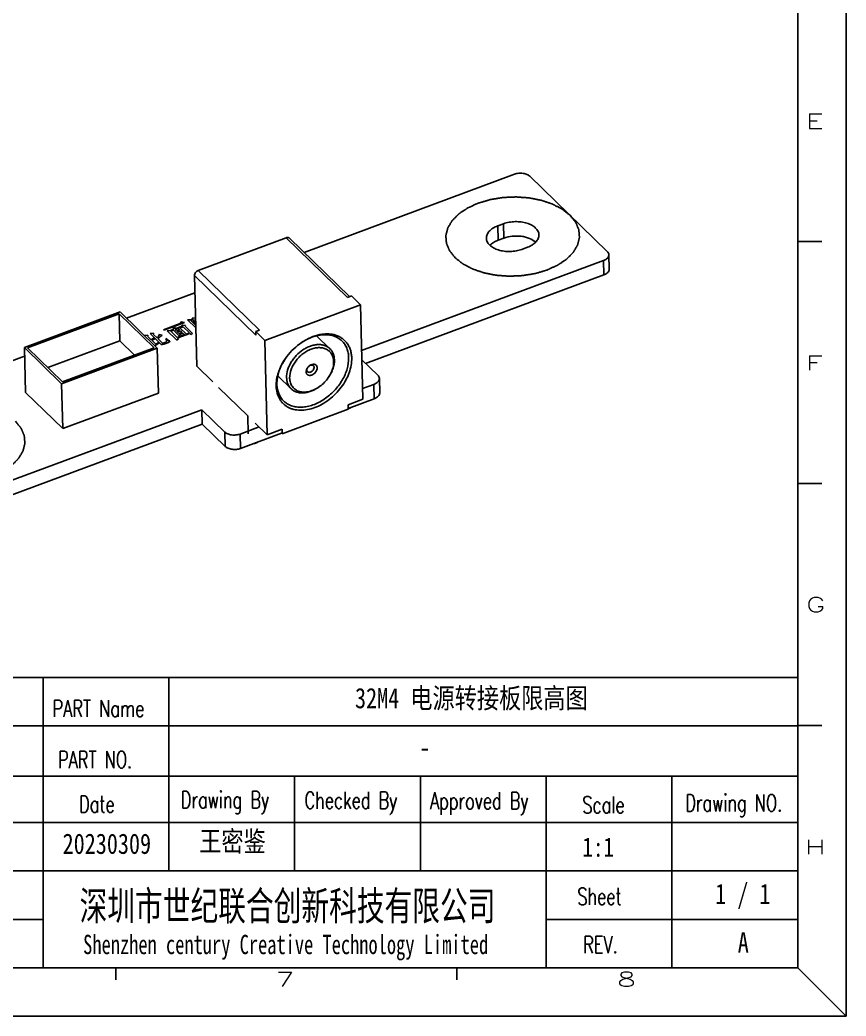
# Model space of a CAD drawing. Header units: inches. Extents: x 847 to 1105, y -1630 to -1447.
# Drawn here: x 1030.5 to 1104.6, y -1629.7 to -1540.4 of the extents above; entities that cross this region are included whole.
import ezdxf

# ---------------------------------------------------------------- set-up
doc = ezdxf.new("R2010")
doc.units = ezdxf.units.IN
doc.header["$LTSCALE"] = 5
doc.header["$MEASUREMENT"] = 0
doc.linetypes.add('CENTER2', pattern=[28.575, 19.05, -3.175, 3.175, -3.175])
doc.layers.get('0').update_dxf_attribs({"linetype": 'CONTINUOUS'})
for name, color, linetype in [('02___PRT_ALL_AXES', 7, 'CONTINUOUS'), ('03___PRT_ALL_CURVES', 7, 'CONTINUOUS'), ('03__ASM_ALL_CURVES', 7, 'CONTINUOUS'), ('TEXT', 3, 'CONTINUOUS'), ('TITLE', 5, 'CONTINUOUS')]:
    doc.layers.add(name, color=color, linetype=linetype)
doc.layers.add('CENTER', color=1, linetype='CENTER2', lineweight=15)
doc.styles.add('Design', font='', dxfattribs={"width": 0.8})
doc.styles.add('Form', font='romans.shx', dxfattribs={"width": 0.7})
doc.styles.add('LOGO', font='', dxfattribs={"width": 0.7})
doc.styles.get("Standard").update_dxf_attribs({"font": 'STSONG.TTF', "width": 0.8})
doc.styles.get('Design').set_extended_font_data('SimSun')
doc.styles.get('LOGO').set_extended_font_data('SimSun')

# ---------------------------------------------------------------- blocks, each defined once
blk = doc.blocks.new('10')
at = {"layer": 'TITLE', "color": 0}
for p, q in [((-816.31, -239.02), (-816.31, -29.01)), ((-816.31, -239.02), (-821.3, -234.02)), ((-1113.31, -239.02), (-816.31, -239.02))]:
    blk.add_line(p, q, dxfattribs=at)
at = {"layer": 'TITLE', "color": 5}
for p, q in [((-821.3, -234.02), (-821.3, -34.01)), ((-821.3, -159.01), (-818.81, -159.01)), ((-821.3, -184.01), (-818.81, -184.01)), ((-951.28, -204.06), (-821.3, -204.06)), ((-899.29, -234.02), (-899.29, -204.06)), ((-886.29, -224.03), (-886.29, -204.06)), ((-951.28, -209.05), (-821.3, -209.05)), ((-821.3, -209.01), (-818.81, -209.01)), ((-914.29, -214.25), (-821.3, -214.25)), ((-873.3, -224.03), (-873.3, -214.25)), ((-860.3, -224.03), (-860.3, -214.25)), ((-847.31, -234.02), (-847.31, -214.25)), ((-834.31, -234.02), (-834.31, -214.25)), ((-951.28, -219.04), (-821.3, -219.04)), ((-924.87, -224.03), (-821.3, -224.03)), ((-924.87, -229.03), (-899.29, -229.03)), ((-847.31, -229.03), (-821.3, -229.03)), ((-1103.3, -234.02), (-821.3, -234.02)), ((-891.78, -234.02), (-891.78, -235.27)), ((-856.53, -234.02), (-856.53, -235.27))]:
    blk.add_line(p, q, dxfattribs=at)
at = {"layer": 'TITLE', "color": 6, "style": 'Form', "width": 1.5}
for s, p in [('E', (-820.46, -147.33)), ('F', (-820.46, -172.3)), ('G', (-820.46, -197.27)), ('H', (-820.56, -222.3)), ('7', (-875.24, -235.98)), ('8', (-839.96, -235.98))]:
    blk.add_text(s, height=1.5, dxfattribs=at).set_placement(p)
at = {"layer": 'TITLE', "color": 0, "width": 0.7}
for s, height, style, p in [('PART Name', 1.748, 'Form', (-898.31, -208.12)), ('PART NO.', 1.748, 'Form', (-897.74, -213.4)), ('Drawing By', 1.748, 'Form', (-885.05, -217.55)), ('Checked By', 1.748, 'Form', (-872.27, -217.6)), ('Approved By', 1.748, 'Form', (-859.29, -217.65)), ('Drawing NO.', 1.748, 'Form', (-832.92, -217.87)), ('Date', 1.748, 'Form', (-895.56, -218)), ('Scale', 1.748, 'Form', (-843.55, -218.07)), ('深圳市世纪联合创新科技有限公司', 3, 'LOGO', (-895.51, -229.13)), ('Sheet', 1.748, 'Form', (-844.07, -227.53)), ('Shenzhen century Creative Technology Limited', 1.9977, 'LOGO', (-895.15, -232.62)), ('REV.', 1.748, 'Form', (-843.47, -232.52))]:
    blk.add_text(s, height=height, dxfattribs=dict(at, style=style)).set_placement(p)
at = {"layer": 'TITLE', "color": 3, "ltscale": 10, "style": 'Design', "width": 0.8}
for tag, p in [('SCALE', (-843.55, -222.57)), ('SHEET', (-830.42, -227.68)), ('UNITS', (-909.5, -232.53)), ('REV', (-828.94, -232.54))]:
    blk.add_attdef(tag, p, '', height=2, dxfattribs=at)

msp = doc.modelspace()

# ---------------------------------------------------------------- linework, layer by layer
at = {"color": 7, "linetype": 'Continuous'}
for p, q in [((1074.911, -1554.276), (1056.03, -1561.285)), ((1083.224, -1561.203), (1076.283, -1554.458)), ((1054.429, -1559.972), (1046.54, -1562.9)), ((1059.93, -1565.318), (1054.429, -1559.972)), ((1060.111, -1565.251), (1054.715, -1560.007)), ((1083.366, -1561.497), (1083.398, -1562.786)), ((1082.88, -1562.021), (1061.196, -1570.07)), ((1082.88, -1562.021), (1082.912, -1563.31)), ((1046.205, -1563.349), (1046.406, -1571.486)), ((1051.706, -1568.696), (1046.205, -1563.349)), ((1052.041, -1568.246), (1046.54, -1562.9)), ((1082.912, -1563.31), (1061.555, -1571.238)), ((1046.244, -1564.917), (1040.11, -1567.194)), ((1060.273, -1565.191), (1059.93, -1565.318)), ((1061.096, -1565.99), (1060.273, -1565.191)), ((1061.096, -1565.99), (1052.521, -1569.173)), ((1061.304, -1574.449), (1061.096, -1565.99)), ((1039.525, -1566.626), (1030.951, -1569.809)), ((1039.457, -1566.79), (1031.225, -1569.845)), ((1039.457, -1566.79), (1039.516, -1569.206)), ((1042.593, -1569.838), (1039.457, -1566.79)), ((1042.867, -1569.874), (1039.525, -1566.626)), ((1052.041, -1568.246), (1051.698, -1568.374)), ((1051.698, -1568.374), (1051.706, -1568.696)), ((1052.521, -1569.173), (1051.698, -1568.374)), ((1057.161, -1568.763), (1058.351, -1569.92)), ((1030.951, -1569.809), (1031.05, -1573.837)), ((1030.951, -1569.809), (1034.292, -1573.057)), ((1031.225, -1569.845), (1034.361, -1572.893)), ((1039.516, -1569.206), (1033.041, -1571.61)), ((1034.292, -1573.057), (1042.867, -1569.874)), ((1034.361, -1572.893), (1042.593, -1569.838)), ((1040.836, -1570.49), (1039.516, -1569.206)), ((1042.867, -1569.874), (1042.967, -1573.902)), ((1052.521, -1569.173), (1052.73, -1577.632)), ((1030.97, -1570.587), (1016.603, -1575.919)), ((1047.845, -1572.885), (1046.406, -1571.486)), ((1062.643, -1572.295), (1061.217, -1570.909)), ((1053.676, -1572.348), (1054.867, -1573.506)), ((1062.817, -1573.878), (1062.785, -1572.589)), ((1034.292, -1573.057), (1034.392, -1577.085)), ((1050.981, -1575.933), (1048.359, -1573.385)), ((1061.281, -1573.491), (1062.299, -1573.113)), ((1062.331, -1574.402), (1062.299, -1573.113)), ((1034.392, -1577.085), (1031.05, -1573.837)), ((1042.967, -1573.902), (1034.392, -1577.085)), ((1059.975, -1574.943), (1061.304, -1574.449)), ((1059.975, -1574.943), (1059.985, -1575.345)), ((1059.983, -1575.274), (1062.331, -1574.402)), ((1060.181, -1575.232), (1059.984, -1575.305)), ((1024.572, -1583.664), (1046.867, -1575.389)), ((1048.923, -1577.388), (1046.867, -1575.389)), ((1046.867, -1575.389), (1046.898, -1576.678)), ((1050.981, -1575.933), (1051.021, -1577.546)), ((1059.985, -1575.345), (1054.069, -1577.542)), ((1024.604, -1584.953), (1046.898, -1576.678)), ((1048.955, -1578.677), (1046.898, -1576.678)), ((1050.295, -1577.569), (1052.01, -1576.933)), ((1052.73, -1577.632), (1051.65, -1576.583)), ((1048.923, -1577.388), (1048.955, -1578.677)), ((1050.295, -1577.569), (1050.327, -1578.858)), ((1050.327, -1578.858), (1054.015, -1577.489)), ((1052.73, -1577.632), (1054.059, -1577.139)), ((1054.059, -1577.139), (1054.069, -1577.542)), ((1051.821, -1578.335), (1051.607, -1578.415))]:
    msp.add_line(p, q, dxfattribs=at)
for centre, radius, start, end in [((1058.97, -1574.007), 5.616, 126.36262, 145.27314), ((1056.771, -1571.88), 0.493, 147.79644, 152.221), ((1057.011, -1572.103), 0.818, 126.36679, 145.26896), ((1055.517, -1570.651), 3.27, 306.3623, 325.27362), ((1055.626, -1570.73), 3.136, 325.32005, 326.88505), ((1055.594, -1570.752), 3.143, 305.44896, 306.31343)]:
    msp.add_arc(centre, radius, start, end, dxfattribs=at)
for points, knots in [([(1076.283, -1554.458), (1076.209, -1554.385), (1076.009, -1554.268), (1075.662, -1554.182), (1075.282, -1554.177), (1075.029, -1554.232), (1074.911, -1554.276)], [0, 0, 0, 0, 0.215514, 0.468477, 0.738713, 1, 1, 1, 1]), ([(1054.429, -1559.972), (1054.455, -1559.962), (1054.509, -1559.948), (1054.588, -1559.946), (1054.659, -1559.964), (1054.699, -1559.991), (1054.715, -1560.007)], [0, 0, 0, 0, 0.281073, 0.538991, 0.775858, 1, 1, 1, 1]), ([(1082.88, -1562.021), (1082.951, -1561.995), (1083.081, -1561.933), (1083.24, -1561.809), (1083.344, -1561.661), (1083.367, -1561.549), (1083.366, -1561.497)], [0, 0, 0, 0, 0.299455, 0.563712, 0.793206, 1, 1, 1, 1]), ([(1083.366, -1561.497), (1083.365, -1561.444), (1083.335, -1561.333), (1083.266, -1561.244), (1083.224, -1561.203)], [0, 0, 0, 0, 0.473746, 1, 1, 1, 1]), ([(1046.205, -1563.349), (1046.204, -1563.304), (1046.223, -1563.209), (1046.295, -1563.079), (1046.403, -1562.969), (1046.493, -1562.917), (1046.54, -1562.9)], [0, 0, 0, 0, 0.22835, 0.482678, 0.746634, 1, 1, 1, 1]), ([(1083.398, -1562.786), (1083.399, -1562.838), (1083.376, -1562.95), (1083.272, -1563.098), (1083.113, -1563.222), (1082.983, -1563.284), (1082.912, -1563.31)], [0, 0, 0, 0, 0.206794, 0.436288, 0.700545, 1, 1, 1, 1]), ([(1055.64, -1569.485), (1055.888, -1569.303), (1056.401, -1568.989), (1057.094, -1568.726), (1057.643, -1568.615), (1058.038, -1568.583), (1058.416, -1568.601), (1058.774, -1568.669), (1059.105, -1568.787), (1059.404, -1568.952), (1059.667, -1569.163), (1059.889, -1569.416), (1060.066, -1569.707), (1060.197, -1570.031), (1060.28, -1570.385), (1060.301, -1570.63), (1060.305, -1570.755)], [0, 0, 0, 0, 0.150812, 0.293313, 0.360702, 0.425248, 0.486989, 0.546141, 0.60311, 0.658487, 0.713006, 0.767488, 0.822758, 0.879557, 0.938507, 1, 1, 1, 1]), ([(1055.641, -1569.485), (1055.803, -1569.368), (1056.137, -1569.155), (1056.663, -1568.907), (1057.194, -1568.74), (1057.715, -1568.658), (1058.214, -1568.664), (1058.676, -1568.76), (1059.089, -1568.943), (1059.325, -1569.123), (1059.428, -1569.223)], [0, 0, 0, 0, 0.146626, 0.288342, 0.423701, 0.551786, 0.672377, 0.7861, 0.894509, 1, 1, 1, 1]), ([(1054.465, -1572.508), (1054.46, -1572.283), (1054.514, -1571.933), (1054.676, -1571.488), (1054.85, -1571.151), (1055.067, -1570.827), (1055.407, -1570.427), (1055.809, -1570.085), (1056.252, -1569.825), (1056.591, -1569.679), (1056.93, -1569.583), (1057.262, -1569.54), (1057.579, -1569.552), (1057.873, -1569.619), (1058.135, -1569.74), (1058.285, -1569.855), (1058.351, -1569.92)], [0, 0, 0, 0, 0.12048, 0.185667, 0.25342, 0.323019, 0.393626, 0.534027, 0.602273, 0.668106, 0.73095, 0.790463, 0.84661, 0.899716, 0.950493, 1, 1, 1, 1]), ([(1054.74, -1572.545), (1054.733, -1572.286), (1054.813, -1571.882), (1055.04, -1571.382), (1055.278, -1571.012), (1055.571, -1570.672), (1055.906, -1570.375), (1056.272, -1570.132), (1056.655, -1569.952), (1057.041, -1569.842), (1057.416, -1569.808), (1057.712, -1569.844), (1057.928, -1569.912), (1058.075, -1569.981), (1058.209, -1570.068), (1058.329, -1570.172), (1058.433, -1570.292), (1058.55, -1570.473), (1058.653, -1570.737), (1058.681, -1570.964), (1058.684, -1571.081)], [0, 0, 0, 0, 0.125818, 0.194767, 0.266355, 0.339293, 0.412157, 0.483531, 0.552147, 0.617025, 0.677636, 0.734054, 0.760967, 0.787195, 0.812951, 0.838476, 0.864028, 0.889862, 0.943176, 1, 1, 1, 1]), ([(1059.428, -1569.223), (1059.522, -1569.315), (1059.692, -1569.52), (1059.88, -1569.881), (1059.997, -1570.286), (1060.027, -1570.572), (1060.03, -1570.719)], [0, 0, 0, 0, 0.237557, 0.480547, 0.73361, 1, 1, 1, 1]), ([(1053.531, -1573.27), (1053.526, -1573.068), (1053.558, -1572.65), (1053.689, -1572.136), (1053.845, -1571.722), (1054.04, -1571.303), (1054.221, -1571.002), (1054.354, -1570.808)], [0, 0, 0, 0, 0.229526, 0.474078, 0.601594, 0.73208, 1, 1, 1, 1]), ([(1060.305, -1570.755), (1060.31, -1570.971), (1060.272, -1571.419), (1060.123, -1571.968), (1059.945, -1572.408), (1059.724, -1572.853), (1059.379, -1573.388), (1058.877, -1573.972), (1058.301, -1574.482), (1057.673, -1574.899), (1057.015, -1575.208), (1056.353, -1575.396), (1055.709, -1575.456), (1055.199, -1575.394), (1054.83, -1575.277), (1054.577, -1575.158), (1054.346, -1575.009), (1054.14, -1574.83), (1053.962, -1574.624), (1053.812, -1574.393), (1053.693, -1574.139), (1053.573, -1573.768), (1053.535, -1573.47), (1053.531, -1573.27)], [0, 0, 0, 0, 0.061015, 0.12626, 0.160336, 0.195212, 0.266751, 0.339638, 0.412452, 0.483777, 0.552345, 0.617179, 0.677748, 0.734128, 0.761021, 0.787232, 0.81297, 0.838477, 0.864011, 0.889828, 0.91616, 0.943215, 1, 1, 1, 1]), ([(1053.599, -1573.106), (1053.59, -1572.72), (1053.679, -1572.223), (1053.887, -1571.663), (1054.066, -1571.272), (1054.232, -1570.99), (1054.355, -1570.808)], [0, 0, 0, 0, 0.473391, 0.601071, 0.73171, 1, 1, 1, 1]), ([(1060.03, -1570.719), (1060.039, -1571.057), (1059.958, -1571.582), (1059.714, -1572.249), (1059.454, -1572.756), (1059.128, -1573.241), (1058.745, -1573.693), (1058.313, -1574.1), (1057.845, -1574.454), (1057.351, -1574.744), (1056.842, -1574.964), (1056.333, -1575.107), (1055.835, -1575.171), (1055.36, -1575.153), (1054.919, -1575.053), (1054.526, -1574.872), (1054.301, -1574.699), (1054.201, -1574.602)], [0, 0, 0, 0, 0.120452, 0.185627, 0.253363, 0.322947, 0.393539, 0.464237, 0.53413, 0.60236, 0.668179, 0.731009, 0.790509, 0.846644, 0.899738, 0.950504, 1, 1, 1, 1]), ([(1058.351, -1569.92), (1058.414, -1569.981), (1058.527, -1570.118), (1058.652, -1570.358), (1058.731, -1570.629), (1058.75, -1570.819), (1058.753, -1570.917)], [0, 0, 0, 0, 0.23756, 0.48054, 0.733624, 1, 1, 1, 1]), ([(1056.339, -1571.637), (1056.319, -1571.666), (1056.254, -1571.774), (1056.217, -1571.903), (1056.219, -1571.996)], [0, 0, 0, 0, 0.269723, 1, 1, 1, 1]), ([(1056.219, -1571.996), (1056.22, -1572.025), (1056.227, -1572.082), (1056.257, -1572.16), (1056.306, -1572.225), (1056.37, -1572.273), (1056.448, -1572.303), (1056.536, -1572.314), (1056.63, -1572.305), (1056.761, -1572.268), (1056.92, -1572.177), (1057.05, -1572.044), (1057.13, -1571.92), (1057.187, -1571.795), (1057.207, -1571.694), (1057.205, -1571.63)], [0, 0, 0, 0, 0.056874, 0.110263, 0.161574, 0.212787, 0.265873, 0.322354, 0.383032, 0.447981, 0.587735, 0.733353, 0.805022, 0.874037, 1, 1, 1, 1]), ([(1056.335, -1571.65), (1056.327, -1571.665), (1056.3, -1571.722), (1056.286, -1571.786), (1056.288, -1571.832)], [0, 0, 0, 0, 0.267115, 1, 1, 1, 1]), ([(1056.348, -1571.982), (1056.358, -1571.991), (1056.38, -1572.009), (1056.434, -1572.033), (1056.514, -1572.043), (1056.615, -1572.02), (1056.715, -1571.969), (1056.804, -1571.893), (1056.895, -1571.774), (1056.932, -1571.664), (1056.931, -1571.593)], [0, 0, 0, 0, 0.049703, 0.10068, 0.209889, 0.332391, 0.466743, 0.607696, 0.748236, 1, 1, 1, 1]), ([(1056.87, -1571.444), (1056.861, -1571.434), (1056.838, -1571.417), (1056.785, -1571.393), (1056.706, -1571.383), (1056.606, -1571.404), (1056.542, -1571.436), (1056.511, -1571.457)], [0, 0, 0, 0, 0.106698, 0.216076, 0.450119, 0.712348, 1, 1, 1, 1]), ([(1057.205, -1571.63), (1057.204, -1571.594), (1057.194, -1571.525), (1057.148, -1571.433), (1057.076, -1571.363), (1056.981, -1571.322), (1056.872, -1571.31), (1056.711, -1571.334), (1056.596, -1571.393), (1056.526, -1571.445)], [0, 0, 0, 0, 0.120536, 0.232603, 0.341555, 0.4539, 0.574893, 0.707035, 1, 1, 1, 1]), ([(1056.931, -1571.593), (1056.93, -1571.565), (1056.922, -1571.523), (1056.897, -1571.474), (1056.88, -1571.453), (1056.87, -1571.444)], [0, 0, 0, 0, 0.518473, 0.76201, 1, 1, 1, 1]), ([(1058.753, -1570.917), (1058.759, -1571.18), (1058.684, -1571.589), (1058.467, -1572.101), (1058.316, -1572.353), (1058.231, -1572.475)], [0, 0, 0, 0, 0.473225, 0.731557, 1, 1, 1, 1]), ([(1058.684, -1571.081), (1058.69, -1571.309), (1058.628, -1571.665), (1058.448, -1572.113), (1058.323, -1572.335), (1058.252, -1572.443)], [0, 0, 0, 0, 0.473982, 0.731902, 1, 1, 1, 1]), ([(1054.867, -1573.506), (1054.804, -1573.445), (1054.691, -1573.308), (1054.566, -1573.067), (1054.487, -1572.797), (1054.468, -1572.606), (1054.465, -1572.508)], [0, 0, 0, 0, 0.23756, 0.48054, 0.733624, 1, 1, 1, 1]), ([(1057.417, -1573.312), (1057.273, -1573.415), (1056.977, -1573.591), (1056.577, -1573.736), (1056.262, -1573.795), (1056.035, -1573.81), (1055.818, -1573.796), (1055.614, -1573.755), (1055.424, -1573.685), (1055.254, -1573.588), (1055.104, -1573.465), (1054.977, -1573.318), (1054.876, -1573.149), (1054.774, -1572.895), (1054.743, -1572.686), (1054.74, -1572.545)], [0, 0, 0, 0, 0.150695, 0.292901, 0.360127, 0.42453, 0.486163, 0.545259, 0.602235, 0.657681, 0.712327, 0.766982, 0.822452, 0.87946, 1, 1, 1, 1]), ([(1056.288, -1571.832), (1056.288, -1571.861), (1056.296, -1571.903), (1056.321, -1571.952), (1056.338, -1571.973), (1056.348, -1571.982)], [0, 0, 0, 0, 0.518473, 0.76201, 1, 1, 1, 1]), ([(1062.299, -1573.113), (1062.37, -1573.087), (1062.5, -1573.026), (1062.659, -1572.901), (1062.763, -1572.753), (1062.786, -1572.641), (1062.785, -1572.589)], [0, 0, 0, 0, 0.299455, 0.563712, 0.793206, 1, 1, 1, 1]), ([(1062.785, -1572.589), (1062.784, -1572.536), (1062.754, -1572.425), (1062.685, -1572.336), (1062.643, -1572.295)], [0, 0, 0, 0, 0.473746, 1, 1, 1, 1]), ([(1054.201, -1574.602), (1054.107, -1574.511), (1053.937, -1574.305), (1053.75, -1573.944), (1053.632, -1573.539), (1053.603, -1573.253), (1053.599, -1573.106)], [0, 0, 0, 0, 0.237557, 0.480547, 0.73361, 1, 1, 1, 1]), ([(1057.417, -1573.313), (1057.203, -1573.47), (1056.859, -1573.667), (1056.374, -1573.824), (1056.022, -1573.882), (1055.686, -1573.88), (1055.374, -1573.817), (1055.095, -1573.694), (1054.936, -1573.573), (1054.867, -1573.506)], [0, 0, 0, 0, 0.288056, 0.423615, 0.55187, 0.672561, 0.786295, 0.894632, 1, 1, 1, 1]), ([(1062.817, -1573.878), (1062.818, -1573.93), (1062.795, -1574.042), (1062.691, -1574.19), (1062.532, -1574.315), (1062.402, -1574.376), (1062.331, -1574.402)], [0, 0, 0, 0, 0.206794, 0.436288, 0.700545, 1, 1, 1, 1]), ([(1059.984, -1575.303), (1059.988, -1575.3), (1060.003, -1575.289), (1060.014, -1575.273), (1060.021, -1575.26)], [0, 0, 0, 0, 0.232105, 1, 1, 1, 1]), ([(1060.235, -1575.18), (1060.229, -1575.192), (1060.214, -1575.213), (1060.192, -1575.228), (1060.181, -1575.232)], [0, 0, 0, 0, 0.531706, 1, 1, 1, 1]), ([(1048.923, -1577.388), (1048.998, -1577.46), (1049.197, -1577.577), (1049.544, -1577.663), (1049.924, -1577.668), (1050.177, -1577.613), (1050.295, -1577.569)], [0, 0, 0, 0, 0.215514, 0.468477, 0.738713, 1, 1, 1, 1]), ([(1050.327, -1578.858), (1050.209, -1578.902), (1049.956, -1578.957), (1049.576, -1578.952), (1049.228, -1578.866), (1049.029, -1578.749), (1048.955, -1578.677)], [0, 0, 0, 0, 0.261287, 0.531523, 0.784486, 1, 1, 1, 1]), ([(1051.533, -1578.411), (1051.545, -1578.416), (1051.57, -1578.422), (1051.596, -1578.419), (1051.607, -1578.415)], [0, 0, 0, 0, 0.531124, 1, 1, 1, 1]), ([(1051.607, -1578.415), (1051.618, -1578.411), (1051.64, -1578.396), (1051.654, -1578.375), (1051.661, -1578.363)], [0, 0, 0, 0, 0.468294, 1, 1, 1, 1]), ([(1051.875, -1578.283), (1051.869, -1578.295), (1051.854, -1578.317), (1051.832, -1578.331), (1051.821, -1578.335)], [0, 0, 0, 0, 0.531706, 1, 1, 1, 1])]:
    msp.add_open_spline(points, degree=3, knots=knots, dxfattribs=at)
at = {"layer": '02___PRT_ALL_AXES', "color": 7, "linetype": 'Continuous'}
for p, q in [((1073.915, -1558.72), (1073.4, -1558.911)), ((1073.4, -1558.911), (1073.432, -1560.2)), ((1073.915, -1558.72), (1073.946, -1560.009)), ((1073.946, -1560.009), (1073.432, -1560.2)), ((1075.559, -1561.01), (1076.074, -1560.819))]:
    msp.add_line(p, q, dxfattribs=at)
for points, knots in [([(1073.4, -1558.911), (1073.251, -1558.966), (1072.979, -1559.095), (1072.644, -1559.357), (1072.459, -1559.624), (1072.389, -1559.847), (1072.379, -1559.958), (1072.38, -1560.012)], [0, 0, 0, 0, 0.299115, 0.563041, 0.79227, 0.897695, 1, 1, 1, 1]), ([(1077.094, -1559.718), (1077.092, -1559.663), (1077.077, -1559.553), (1076.996, -1559.333), (1076.796, -1559.075), (1076.447, -1558.829), (1076.006, -1558.648), (1075.499, -1558.54), (1074.96, -1558.513), (1074.423, -1558.567), (1074.078, -1558.66), (1073.915, -1558.72)], [0, 0, 0, 0, 0.043773, 0.088888, 0.187015, 0.30005, 0.428153, 0.567985, 0.714147, 0.860263, 1, 1, 1, 1]), ([(1072.38, -1560.012), (1072.382, -1560.067), (1072.397, -1560.177), (1072.478, -1560.397), (1072.678, -1560.655), (1073.027, -1560.901), (1073.468, -1561.082), (1073.975, -1561.19), (1074.514, -1561.217), (1075.051, -1561.163), (1075.396, -1561.07), (1075.559, -1561.01)], [0, 0, 0, 0, 0.043773, 0.088888, 0.187015, 0.30005, 0.428153, 0.567985, 0.714147, 0.860263, 1, 1, 1, 1]), ([(1076.805, -1560.369), (1076.646, -1560.222), (1076.343, -1560.048), (1075.895, -1559.904), (1075.379, -1559.808), (1074.714, -1559.804), (1074.19, -1559.919), (1073.946, -1560.009)], [0, 0, 0, 0, 0.216685, 0.339974, 0.470287, 0.739718, 1, 1, 1, 1]), ([(1076.074, -1560.819), (1076.223, -1560.764), (1076.495, -1560.635), (1076.83, -1560.373), (1077.015, -1560.106), (1077.085, -1559.883), (1077.095, -1559.772), (1077.094, -1559.718)], [0, 0, 0, 0, 0.299115, 0.563041, 0.79227, 0.897695, 1, 1, 1, 1]), ([(1073.432, -1560.2), (1073.289, -1560.253), (1073.027, -1560.376), (1072.796, -1560.552), (1072.701, -1560.648)], [0, 0, 0, 0, 0.529539, 1, 1, 1, 1])]:
    msp.add_open_spline(points, degree=3, knots=knots, dxfattribs=at)
at = {"layer": '03___PRT_ALL_CURVES', "color": 40, "linetype": 'Continuous'}
for points in [[(1079.882, -1557.955), (1079.824, -1557.91), (1079.737, -1557.842), (1079.62, -1557.751), (1079.533, -1557.682), (1079.446, -1557.614), (1079.373, -1557.557), (1079.315, -1557.512), (1079.279, -1557.483), (1079.25, -1557.46), (1079.228, -1557.443), (1079.21, -1557.429), (1079.197, -1557.419), (1079.19, -1557.414), (1079.185, -1557.409), (1079.178, -1557.406), (1079.169, -1557.401), (1079.153, -1557.393), (1079.131, -1557.381), (1079.103, -1557.367), (1079.067, -1557.348), (1079.022, -1557.324), (1078.95, -1557.287), (1078.86, -1557.24), (1078.751, -1557.183), (1078.643, -1557.127), (1078.553, -1557.079), (1078.481, -1557.042), (1078.435, -1557.018), (1078.399, -1556.999), (1078.372, -1556.985), (1078.35, -1556.973), (1078.334, -1556.965), (1078.325, -1556.96), (1078.318, -1556.957), (1078.31, -1556.954), (1078.3, -1556.951), (1078.281, -1556.944), (1078.255, -1556.936), (1078.224, -1556.925), (1078.182, -1556.911), (1078.13, -1556.893), (1078.046, -1556.864), (1077.942, -1556.829), (1077.817, -1556.786), (1077.691, -1556.743), (1077.587, -1556.708), (1077.503, -1556.679), (1077.451, -1556.661), (1077.409, -1556.647), (1077.378, -1556.637), (1077.352, -1556.628), (1077.333, -1556.621), (1077.323, -1556.618), (1077.315, -1556.615), (1077.306, -1556.614), (1077.295, -1556.611), (1077.274, -1556.607), (1077.245, -1556.601), (1077.21, -1556.595), (1077.163, -1556.585), (1077.105, -1556.574), (1077.011, -1556.555), (1076.895, -1556.533), (1076.754, -1556.505), (1076.614, -1556.477), (1076.497, -1556.454), (1076.404, -1556.436), (1076.334, -1556.422), (1076.275, -1556.411), (1076.235, -1556.403), (1076.211, -1556.398), (1076.194, -1556.394), (1076.175, -1556.394), (1076.151, -1556.392), (1076.109, -1556.389), (1076.049, -1556.384), (1075.976, -1556.379), (1075.88, -1556.372), (1075.759, -1556.363), (1075.615, -1556.353), (1075.47, -1556.343), (1075.349, -1556.334), (1075.253, -1556.327), (1075.18, -1556.322), (1075.12, -1556.317), (1075.078, -1556.314), (1075.054, -1556.313), (1075.036, -1556.311), (1075.017, -1556.312), (1074.993, -1556.313), (1074.95, -1556.315), (1074.889, -1556.318), (1074.816, -1556.321), (1074.719, -1556.325), (1074.597, -1556.331), (1074.451, -1556.337), (1074.305, -1556.344), (1074.183, -1556.349), (1074.085, -1556.353), (1074.012, -1556.357), (1073.951, -1556.36), (1073.909, -1556.361), (1073.884, -1556.363), (1073.866, -1556.363), (1073.848, -1556.366), (1073.825, -1556.37), (1073.783, -1556.377), (1073.724, -1556.386), (1073.653, -1556.398), (1073.558, -1556.413), (1073.44, -1556.433), (1073.298, -1556.456), (1073.156, -1556.479), (1073.038, -1556.498), (1072.943, -1556.514), (1072.872, -1556.525), (1072.813, -1556.535), (1072.771, -1556.542), (1072.748, -1556.546), (1072.73, -1556.548), (1072.713, -1556.554), (1072.691, -1556.56), (1072.651, -1556.572), (1072.595, -1556.588), (1072.528, -1556.608), (1072.438, -1556.635), (1072.326, -1556.668), (1072.191, -1556.708), (1072.056, -1556.748), (1071.944, -1556.781), (1071.854, -1556.807), (1071.798, -1556.824), (1071.753, -1556.837), (1071.719, -1556.847), (1071.691, -1556.855), (1071.672, -1556.861), (1071.661, -1556.864), (1071.652, -1556.867), (1071.645, -1556.87), (1071.635, -1556.875), (1071.618, -1556.883), (1071.593, -1556.894), (1071.564, -1556.907), (1071.525, -1556.925), (1071.476, -1556.947), (1071.397, -1556.983), (1071.299, -1557.027), (1071.182, -1557.081), (1071.064, -1557.134), (1070.966, -1557.179), (1070.888, -1557.215), (1070.839, -1557.237), (1070.8, -1557.255), (1070.77, -1557.268), (1070.746, -1557.279), (1070.729, -1557.287), (1070.719, -1557.292), (1070.711, -1557.295), (1070.706, -1557.299), (1070.697, -1557.304), (1070.683, -1557.314), (1070.662, -1557.328), (1070.638, -1557.344), (1070.605, -1557.366), (1070.564, -1557.394), (1070.498, -1557.437), (1070.416, -1557.492), (1070.318, -1557.558), (1070.22, -1557.624), (1070.138, -1557.678), (1070.072, -1557.722), (1070.031, -1557.75), (1069.998, -1557.772), (1069.974, -1557.788), (1069.953, -1557.802), (1069.939, -1557.811), (1069.931, -1557.817), (1069.924, -1557.821), (1069.92, -1557.826), (1069.913, -1557.832), (1069.902, -1557.843), (1069.887, -1557.859), (1069.868, -1557.877), (1069.843, -1557.903), (1069.811, -1557.934), (1069.761, -1557.984), (1069.698, -1558.047), (1069.622, -1558.123), (1069.547, -1558.198), (1069.484, -1558.261), (1069.434, -1558.311), (1069.402, -1558.343), (1069.377, -1558.368), (1069.358, -1558.387), (1069.342, -1558.403), (1069.331, -1558.414), (1069.325, -1558.42), (1069.32, -1558.424), (1069.317, -1558.43), (1069.313, -1558.437), (1069.306, -1558.449), (1069.295, -1558.467), (1069.283, -1558.488), (1069.266, -1558.515), (1069.245, -1558.55), (1069.211, -1558.606), (1069.169, -1558.676), (1069.119, -1558.76), (1069.069, -1558.844), (1069.027, -1558.914), (1068.993, -1558.97), (1068.972, -1559.005), (1068.955, -1559.032), (1068.943, -1559.053), (1068.932, -1559.071), (1068.925, -1559.083), (1068.921, -1559.09), (1068.917, -1559.095), (1068.917, -1559.101), (1068.914, -1559.108), (1068.911, -1559.12), (1068.907, -1559.138), (1068.902, -1559.16), (1068.894, -1559.189), (1068.885, -1559.225), (1068.871, -1559.282), (1068.853, -1559.354), (1068.832, -1559.44), (1068.81, -1559.526), (1068.792, -1559.598), (1068.778, -1559.655), (1068.769, -1559.691), (1068.762, -1559.72), (1068.756, -1559.741), (1068.752, -1559.759), (1068.749, -1559.772), (1068.747, -1559.779), (1068.745, -1559.784), (1068.746, -1559.789), (1068.747, -1559.797), (1068.748, -1559.809), (1068.749, -1559.827), (1068.751, -1559.849), (1068.753, -1559.878), (1068.756, -1559.914), (1068.761, -1559.971), (1068.767, -1560.044), (1068.774, -1560.13), (1068.781, -1560.216), (1068.787, -1560.289), (1068.791, -1560.346), (1068.794, -1560.382), (1068.796, -1560.411), (1068.798, -1560.433), (1068.8, -1560.451), (1068.801, -1560.463), (1068.801, -1560.47), (1068.801, -1560.476), (1068.804, -1560.481), (1068.807, -1560.488), (1068.812, -1560.5), (1068.819, -1560.518), (1068.828, -1560.539), (1068.84, -1560.566), (1068.855, -1560.601), (1068.878, -1560.657), (1068.908, -1560.727), (1068.943, -1560.81), (1068.978, -1560.894), (1069.007, -1560.963), (1069.031, -1561.019), (1069.046, -1561.054), (1069.057, -1561.082), (1069.066, -1561.103), (1069.074, -1561.12), (1069.079, -1561.132), (1069.082, -1561.139), (1069.083, -1561.144), (1069.088, -1561.149), (1069.093, -1561.156), (1069.103, -1561.167), (1069.116, -1561.184), (1069.132, -1561.203), (1069.153, -1561.23), (1069.179, -1561.263), (1069.222, -1561.315), (1069.275, -1561.381), (1069.338, -1561.46), (1069.402, -1561.538), (1069.486, -1561.643), (1069.55, -1561.722), (1069.592, -1561.775)], [(1069.592, -1561.775), (1069.65, -1561.82), (1069.737, -1561.888), (1069.854, -1561.979), (1069.941, -1562.048), (1070.028, -1562.116), (1070.101, -1562.173), (1070.159, -1562.218), (1070.195, -1562.247), (1070.224, -1562.269), (1070.246, -1562.286), (1070.264, -1562.301), (1070.277, -1562.311), (1070.284, -1562.316), (1070.289, -1562.321), (1070.296, -1562.324), (1070.305, -1562.329), (1070.321, -1562.337), (1070.343, -1562.349), (1070.371, -1562.363), (1070.407, -1562.382), (1070.452, -1562.405), (1070.524, -1562.443), (1070.614, -1562.49), (1070.723, -1562.547), (1070.831, -1562.603), (1070.921, -1562.65), (1070.993, -1562.688), (1071.039, -1562.712), (1071.075, -1562.731), (1071.102, -1562.745), (1071.124, -1562.757), (1071.14, -1562.765), (1071.149, -1562.769), (1071.156, -1562.773), (1071.164, -1562.776), (1071.174, -1562.779), (1071.193, -1562.785), (1071.219, -1562.794), (1071.25, -1562.805), (1071.292, -1562.819), (1071.344, -1562.837), (1071.428, -1562.866), (1071.532, -1562.901), (1071.657, -1562.944), (1071.783, -1562.987), (1071.887, -1563.022), (1071.971, -1563.051), (1072.023, -1563.068), (1072.065, -1563.083), (1072.096, -1563.093), (1072.122, -1563.102), (1072.141, -1563.108), (1072.151, -1563.112), (1072.159, -1563.115), (1072.168, -1563.116), (1072.179, -1563.119), (1072.2, -1563.123), (1072.229, -1563.128), (1072.264, -1563.135), (1072.311, -1563.145), (1072.369, -1563.156), (1072.463, -1563.174), (1072.579, -1563.197), (1072.72, -1563.225), (1072.86, -1563.253), (1072.977, -1563.276), (1073.07, -1563.294), (1073.14, -1563.308), (1073.199, -1563.319), (1073.239, -1563.327), (1073.263, -1563.332), (1073.28, -1563.336), (1073.299, -1563.336), (1073.323, -1563.338), (1073.365, -1563.341), (1073.425, -1563.346), (1073.498, -1563.351), (1073.594, -1563.358), (1073.715, -1563.367), (1073.859, -1563.377), (1074.004, -1563.387), (1074.125, -1563.396), (1074.221, -1563.403), (1074.294, -1563.408), (1074.354, -1563.412), (1074.396, -1563.416), (1074.42, -1563.417), (1074.438, -1563.419), (1074.457, -1563.418), (1074.481, -1563.417), (1074.524, -1563.415), (1074.585, -1563.412), (1074.658, -1563.409), (1074.755, -1563.405), (1074.877, -1563.399), (1075.023, -1563.393), (1075.169, -1563.386), (1075.291, -1563.381), (1075.389, -1563.376), (1075.462, -1563.373), (1075.523, -1563.37), (1075.565, -1563.369), (1075.59, -1563.367), (1075.608, -1563.367), (1075.626, -1563.364), (1075.649, -1563.36), (1075.691, -1563.353), (1075.75, -1563.344), (1075.821, -1563.332), (1075.916, -1563.316), (1076.034, -1563.297), (1076.176, -1563.274), (1076.318, -1563.251), (1076.436, -1563.232), (1076.531, -1563.216), (1076.602, -1563.205), (1076.661, -1563.195), (1076.703, -1563.188), (1076.726, -1563.184), (1076.744, -1563.182), (1076.761, -1563.176), (1076.783, -1563.17), (1076.823, -1563.158), (1076.879, -1563.142), (1076.946, -1563.122), (1077.036, -1563.095), (1077.148, -1563.062), (1077.283, -1563.022), (1077.418, -1562.982), (1077.53, -1562.949), (1077.62, -1562.923), (1077.676, -1562.906), (1077.721, -1562.893), (1077.755, -1562.883), (1077.783, -1562.875), (1077.802, -1562.869), (1077.813, -1562.865), (1077.822, -1562.863), (1077.829, -1562.86), (1077.839, -1562.855), (1077.856, -1562.847), (1077.881, -1562.836), (1077.91, -1562.823), (1077.949, -1562.805), (1077.998, -1562.783), (1078.077, -1562.747), (1078.175, -1562.702), (1078.292, -1562.649), (1078.41, -1562.595), (1078.508, -1562.551), (1078.586, -1562.515), (1078.635, -1562.493), (1078.674, -1562.475), (1078.704, -1562.462), (1078.728, -1562.451), (1078.745, -1562.443), (1078.755, -1562.438), (1078.763, -1562.435), (1078.768, -1562.431), (1078.777, -1562.425), (1078.791, -1562.416), (1078.812, -1562.402), (1078.836, -1562.386), (1078.869, -1562.364), (1078.91, -1562.336), (1078.976, -1562.293), (1079.058, -1562.238), (1079.156, -1562.172), (1079.254, -1562.106), (1079.336, -1562.051), (1079.402, -1562.008), (1079.443, -1561.98), (1079.476, -1561.958), (1079.5, -1561.942), (1079.521, -1561.928), (1079.535, -1561.919), (1079.543, -1561.913), (1079.55, -1561.909), (1079.554, -1561.904), (1079.561, -1561.898), (1079.572, -1561.887), (1079.587, -1561.871), (1079.606, -1561.852), (1079.631, -1561.827), (1079.663, -1561.796), (1079.713, -1561.746), (1079.776, -1561.683), (1079.852, -1561.607), (1079.927, -1561.532), (1079.99, -1561.469), (1080.04, -1561.418), (1080.072, -1561.387), (1080.097, -1561.362), (1080.116, -1561.343), (1080.132, -1561.327), (1080.143, -1561.316), (1080.149, -1561.31), (1080.154, -1561.305), (1080.157, -1561.3), (1080.161, -1561.293), (1080.168, -1561.281), (1080.179, -1561.263), (1080.191, -1561.242), (1080.208, -1561.214), (1080.229, -1561.179), (1080.263, -1561.124), (1080.305, -1561.054), (1080.355, -1560.97), (1080.405, -1560.886), (1080.447, -1560.816), (1080.481, -1560.76), (1080.502, -1560.725), (1080.519, -1560.697), (1080.531, -1560.676), (1080.542, -1560.659), (1080.549, -1560.647), (1080.553, -1560.64), (1080.557, -1560.635), (1080.557, -1560.629), (1080.559, -1560.622), (1080.563, -1560.609), (1080.567, -1560.591), (1080.572, -1560.57), (1080.58, -1560.541), (1080.589, -1560.505), (1080.603, -1560.448), (1080.621, -1560.376), (1080.642, -1560.29), (1080.664, -1560.204), (1080.682, -1560.132), (1080.696, -1560.075), (1080.705, -1560.039), (1080.712, -1560.01), (1080.718, -1559.989), (1080.722, -1559.971), (1080.725, -1559.958), (1080.727, -1559.951), (1080.729, -1559.946), (1080.728, -1559.94), (1080.727, -1559.933), (1080.726, -1559.921), (1080.725, -1559.903), (1080.723, -1559.881), (1080.721, -1559.852), (1080.718, -1559.816), (1080.713, -1559.758), (1080.707, -1559.686), (1080.7, -1559.6), (1080.693, -1559.513), (1080.687, -1559.441), (1080.683, -1559.384), (1080.68, -1559.348), (1080.678, -1559.319), (1080.676, -1559.297), (1080.674, -1559.279), (1080.673, -1559.267), (1080.673, -1559.259), (1080.673, -1559.254), (1080.67, -1559.249), (1080.667, -1559.242), (1080.662, -1559.23), (1080.655, -1559.212), (1080.646, -1559.191), (1080.634, -1559.163), (1080.619, -1559.129), (1080.596, -1559.073), (1080.566, -1559.003), (1080.531, -1558.92), (1080.496, -1558.836), (1080.467, -1558.767), (1080.443, -1558.711), (1080.428, -1558.676), (1080.417, -1558.648), (1080.408, -1558.627), (1080.4, -1558.61), (1080.395, -1558.598), (1080.392, -1558.591), (1080.391, -1558.585), (1080.386, -1558.581), (1080.381, -1558.574), (1080.371, -1558.563), (1080.358, -1558.546), (1080.342, -1558.526), (1080.321, -1558.5), (1080.295, -1558.467), (1080.252, -1558.415), (1080.199, -1558.349), (1080.136, -1558.27), (1080.072, -1558.192), (1079.988, -1558.087), (1079.924, -1558.008), (1079.882, -1557.955)], [(1019.859, -1580.235), (1019.917, -1580.281), (1020.004, -1580.349), (1020.12, -1580.44), (1020.207, -1580.508), (1020.295, -1580.576), (1020.367, -1580.633), (1020.425, -1580.679), (1020.462, -1580.707), (1020.491, -1580.73), (1020.512, -1580.747), (1020.531, -1580.761), (1020.543, -1580.771), (1020.551, -1580.777), (1020.556, -1580.781), (1020.563, -1580.785), (1020.572, -1580.789), (1020.588, -1580.798), (1020.61, -1580.809), (1020.637, -1580.824), (1020.673, -1580.842), (1020.718, -1580.866), (1020.791, -1580.904), (1020.881, -1580.951), (1020.989, -1581.007), (1021.098, -1581.064), (1021.188, -1581.111), (1021.26, -1581.149), (1021.305, -1581.172), (1021.341, -1581.191), (1021.368, -1581.205), (1021.391, -1581.217), (1021.407, -1581.225), (1021.416, -1581.23), (1021.422, -1581.234), (1021.43, -1581.236), (1021.441, -1581.24), (1021.459, -1581.246), (1021.485, -1581.255), (1021.517, -1581.266), (1021.558, -1581.28), (1021.611, -1581.298), (1021.694, -1581.326), (1021.799, -1581.362), (1021.924, -1581.404), (1022.049, -1581.447), (1022.154, -1581.483), (1022.237, -1581.511), (1022.29, -1581.529), (1022.332, -1581.543), (1022.363, -1581.554), (1022.389, -1581.563), (1022.407, -1581.569), (1022.418, -1581.572), (1022.425, -1581.575), (1022.434, -1581.577), (1022.446, -1581.579), (1022.466, -1581.583), (1022.496, -1581.589), (1022.531, -1581.596), (1022.577, -1581.605), (1022.636, -1581.617), (1022.729, -1581.635), (1022.846, -1581.658), (1022.986, -1581.685), (1023.126, -1581.713), (1023.243, -1581.736), (1023.337, -1581.754), (1023.407, -1581.768), (1023.465, -1581.78), (1023.506, -1581.788), (1023.53, -1581.792), (1023.547, -1581.796), (1023.565, -1581.797), (1023.589, -1581.799), (1023.631, -1581.802), (1023.692, -1581.806), (1023.764, -1581.811), (1023.861, -1581.818), (1023.981, -1581.827), (1024.126, -1581.837), (1024.271, -1581.848), (1024.391, -1581.857), (1024.488, -1581.863), (1024.56, -1581.869), (1024.621, -1581.873), (1024.663, -1581.876), (1024.687, -1581.878), (1024.705, -1581.88), (1024.723, -1581.878), (1024.748, -1581.877), (1024.79, -1581.875), (1024.851, -1581.873), (1024.924, -1581.869), (1025.022, -1581.865), (1025.144, -1581.86), (1025.29, -1581.853), (1025.436, -1581.847), (1025.558, -1581.841), (1025.655, -1581.837), (1025.728, -1581.834), (1025.789, -1581.831), (1025.832, -1581.829), (1025.856, -1581.828), (1025.875, -1581.828), (1025.892, -1581.824), (1025.916, -1581.82), (1025.957, -1581.814), (1026.017, -1581.804), (1026.088, -1581.792), (1026.182, -1581.777), (1026.301, -1581.758), (1026.443, -1581.734), (1026.585, -1581.711), (1026.703, -1581.692), (1026.798, -1581.677), (1026.869, -1581.665), (1026.928, -1581.655), (1026.969, -1581.649), (1026.993, -1581.645), (1027.011, -1581.642), (1027.028, -1581.637), (1027.05, -1581.63), (1027.089, -1581.619), (1027.145, -1581.602), (1027.213, -1581.582), (1027.303, -1581.556), (1027.415, -1581.522), (1027.55, -1581.483), (1027.684, -1581.443), (1027.797, -1581.41), (1027.886, -1581.383), (1027.943, -1581.367), (1027.987, -1581.353), (1028.021, -1581.343), (1028.049, -1581.335), (1028.069, -1581.329), (1028.08, -1581.326), (1028.089, -1581.324), (1028.096, -1581.32), (1028.106, -1581.316), (1028.123, -1581.308), (1028.147, -1581.297), (1028.177, -1581.283), (1028.216, -1581.266), (1028.265, -1581.243), (1028.343, -1581.208), (1028.441, -1581.163), (1028.559, -1581.109), (1028.676, -1581.056), (1028.774, -1581.011), (1028.853, -1580.976), (1028.902, -1580.953), (1028.941, -1580.936), (1028.97, -1580.922), (1028.995, -1580.911), (1029.012, -1580.903), (1029.022, -1580.899), (1029.029, -1580.896), (1029.035, -1580.891), (1029.043, -1580.886), (1029.058, -1580.876), (1029.078, -1580.863), (1029.103, -1580.846), (1029.136, -1580.824), (1029.177, -1580.797), (1029.242, -1580.753), (1029.324, -1580.698), (1029.423, -1580.633), (1029.521, -1580.567), (1029.603, -1580.512), (1029.669, -1580.468), (1029.71, -1580.441), (1029.742, -1580.419), (1029.767, -1580.402), (1029.788, -1580.389), (1029.802, -1580.379), (1029.81, -1580.374), (1029.817, -1580.37), (1029.821, -1580.365), (1029.827, -1580.359), (1029.838, -1580.348), (1029.854, -1580.332), (1029.873, -1580.313), (1029.898, -1580.288), (1029.93, -1580.256), (1029.98, -1580.206), (1030.043, -1580.143), (1030.118, -1580.068), (1030.194, -1579.992), (1030.257, -1579.929), (1030.307, -1579.879), (1030.338, -1579.848), (1030.364, -1579.822), (1030.382, -1579.804), (1030.398, -1579.788), (1030.409, -1579.777), (1030.415, -1579.77), (1030.421, -1579.766), (1030.423, -1579.76), (1030.428, -1579.754), (1030.435, -1579.741), (1030.445, -1579.724), (1030.458, -1579.703), (1030.475, -1579.675), (1030.496, -1579.64), (1030.529, -1579.584), (1030.571, -1579.514), (1030.622, -1579.43), (1030.672, -1579.347), (1030.714, -1579.277), (1030.747, -1579.221), (1030.768, -1579.186), (1030.785, -1579.158), (1030.798, -1579.137), (1030.808, -1579.119), (1030.816, -1579.107), (1030.82, -1579.1), (1030.823, -1579.095), (1030.824, -1579.09), (1030.826, -1579.082), (1030.829, -1579.07), (1030.834, -1579.052), (1030.839, -1579.03), (1030.846, -1579.002), (1030.855, -1578.966), (1030.87, -1578.908), (1030.887, -1578.837), (1030.909, -1578.751), (1030.93, -1578.665), (1030.948, -1578.593), (1030.963, -1578.535), (1030.972, -1578.5), (1030.979, -1578.471), (1030.984, -1578.449), (1030.989, -1578.431), (1030.992, -1578.419), (1030.994, -1578.412), (1030.996, -1578.406), (1030.994, -1578.401), (1030.994, -1578.394), (1030.993, -1578.381), (1030.992, -1578.363), (1030.99, -1578.341), (1030.987, -1578.313), (1030.984, -1578.277), (1030.98, -1578.219), (1030.974, -1578.147), (1030.967, -1578.06), (1030.96, -1577.974), (1030.954, -1577.902), (1030.949, -1577.844), (1030.946, -1577.808), (1030.944, -1577.779), (1030.942, -1577.758), (1030.941, -1577.74), (1030.94, -1577.727), (1030.939, -1577.72), (1030.939, -1577.714), (1030.937, -1577.709), (1030.934, -1577.702), (1030.929, -1577.69), (1030.921, -1577.673), (1030.912, -1577.652), (1030.901, -1577.624), (1030.886, -1577.589), (1030.862, -1577.533), (1030.833, -1577.464), (1030.798, -1577.38), (1030.763, -1577.297), (1030.733, -1577.227), (1030.71, -1577.171), (1030.695, -1577.137), (1030.683, -1577.109), (1030.674, -1577.088), (1030.667, -1577.07), (1030.662, -1577.058), (1030.659, -1577.051), (1030.657, -1577.046), (1030.653, -1577.041), (1030.648, -1577.035), (1030.638, -1577.023), (1030.625, -1577.007), (1030.609, -1576.987), (1030.588, -1576.961), (1030.561, -1576.928), (1030.519, -1576.875), (1030.466, -1576.81), (1030.403, -1576.731), (1030.339, -1576.652), (1030.254, -1576.547), (1030.191, -1576.468), (1030.148, -1576.416)]]:
    msp.add_open_spline(points, degree=3, knots=[0, 0, 0, 0, 0.015625, 0.023438, 0.03125, 0.039062, 0.046875, 0.050781, 0.054688, 0.056641, 0.058594, 0.060547, 0.061523, 0.062012, 0.0625, 0.062988, 0.063477, 0.064453, 0.066406, 0.068359, 0.070312, 0.074219, 0.078125, 0.085938, 0.09375, 0.101562, 0.109375, 0.113281, 0.117188, 0.119141, 0.121094, 0.123047, 0.124023, 0.124512, 0.125, 0.125488, 0.125977, 0.126953, 0.128906, 0.130859, 0.132812, 0.136719, 0.140625, 0.148438, 0.15625, 0.164062, 0.171875, 0.175781, 0.179688, 0.181641, 0.183594, 0.185547, 0.186523, 0.187012, 0.1875, 0.187988, 0.188477, 0.189453, 0.191406, 0.193359, 0.195312, 0.199219, 0.203125, 0.210938, 0.21875, 0.226562, 0.234375, 0.238281, 0.242188, 0.246094, 0.248047, 0.249023, 0.25, 0.250977, 0.251953, 0.253906, 0.257812, 0.261719, 0.265625, 0.273438, 0.28125, 0.289062, 0.296875, 0.300781, 0.304688, 0.308594, 0.310547, 0.311523, 0.3125, 0.313477, 0.314453, 0.316406, 0.320312, 0.324219, 0.328125, 0.335938, 0.34375, 0.351562, 0.359375, 0.363281, 0.367188, 0.371094, 0.373047, 0.374023, 0.375, 0.375977, 0.376953, 0.378906, 0.382812, 0.386719, 0.390625, 0.398438, 0.40625, 0.414062, 0.421875, 0.425781, 0.429688, 0.433594, 0.435547, 0.436523, 0.4375, 0.438477, 0.439453, 0.441406, 0.445312, 0.449219, 0.453125, 0.460938, 0.46875, 0.476562, 0.484375, 0.488281, 0.492188, 0.494141, 0.496094, 0.498047, 0.499023, 0.499512, 0.5, 0.500488, 0.500977, 0.501953, 0.503906, 0.505859, 0.507812, 0.511719, 0.515625, 0.523438, 0.53125, 0.539062, 0.546875, 0.550781, 0.554688, 0.556641, 0.558594, 0.560547, 0.561523, 0.562012, 0.5625, 0.562988, 0.563477, 0.564453, 0.566406, 0.568359, 0.570312, 0.574219, 0.578125, 0.585938, 0.59375, 0.601562, 0.609375, 0.613281, 0.617188, 0.619141, 0.621094, 0.623047, 0.624023, 0.624512, 0.625, 0.625488, 0.625977, 0.626953, 0.628906, 0.630859, 0.632812, 0.636719, 0.640625, 0.648438, 0.65625, 0.664062, 0.671875, 0.675781, 0.679688, 0.681641, 0.683594, 0.685547, 0.686523, 0.687012, 0.6875, 0.687988, 0.688477, 0.689453, 0.691406, 0.693359, 0.695312, 0.699219, 0.703125, 0.710938, 0.71875, 0.726562, 0.734375, 0.738281, 0.742188, 0.744141, 0.746094, 0.748047, 0.749023, 0.749512, 0.75, 0.750488, 0.750977, 0.751953, 0.753906, 0.755859, 0.757812, 0.761719, 0.765625, 0.773438, 0.78125, 0.789062, 0.796875, 0.800781, 0.804688, 0.806641, 0.808594, 0.810547, 0.811523, 0.812012, 0.8125, 0.812988, 0.813477, 0.814453, 0.816406, 0.818359, 0.820312, 0.824219, 0.828125, 0.835938, 0.84375, 0.851562, 0.859375, 0.863281, 0.867188, 0.869141, 0.871094, 0.873047, 0.874023, 0.874512, 0.875, 0.875488, 0.875977, 0.876953, 0.878906, 0.880859, 0.882812, 0.886719, 0.890625, 0.898438, 0.90625, 0.914062, 0.921875, 0.925781, 0.929688, 0.931641, 0.933594, 0.935547, 0.936523, 0.937012, 0.9375, 0.937988, 0.938477, 0.939453, 0.941406, 0.943359, 0.945312, 0.949219, 0.953125, 0.960938, 0.96875, 0.976562, 0.984375, 1, 1, 1, 1], dxfattribs=at)
at = {"layer": '03__ASM_ALL_CURVES', "color": 40, "linetype": 'Continuous'}
for p, q in [((1046.012, -1567.257), (1046.019, -1567.172)), ((1046.019, -1567.172), (1046.053, -1567.16)), ((1046.053, -1567.16), (1046.305, -1567.176)), ((1046.223, -1567.097), (1046.297, -1567.095)), ((1046.299, -1567.171), (1046.223, -1567.097)), ((1046.3, -1567.227), (1046.264, -1567.273)), ((1043.426, -1568.217), (1044.923, -1567.661)), ((1044.249, -1567.966), (1043.535, -1568.231)), ((1044.365, -1568.17), (1044.249, -1567.966)), ((1045.304, -1567.575), (1044.454, -1567.89)), ((1044.454, -1567.89), (1044.467, -1568.132)), ((1044.46, -1568.217), (1044.732, -1568.116)), ((1044.467, -1568.132), (1045.08, -1567.905)), ((1044.732, -1568.116), (1044.875, -1568.255)), ((1044.903, -1568.053), (1045.175, -1567.952)), ((1045.474, -1568.608), (1044.903, -1568.053)), ((1044.923, -1567.661), (1044.978, -1567.531)), ((1044.978, -1567.531), (1045.012, -1567.519)), ((1045.012, -1567.519), (1045.304, -1567.575)), ((1045.08, -1567.905), (1045.086, -1567.82)), ((1045.086, -1567.82), (1045.12, -1567.807)), ((1045.12, -1567.807), (1045.372, -1567.823)), ((1045.175, -1567.952), (1045.746, -1568.507)), ((1045.393, -1567.843), (1045.365, -1567.908)), ((1045.365, -1567.908), (1046.039, -1568.563)), ((1045.372, -1567.823), (1045.393, -1567.843)), ((1045.576, -1567.337), (1045.808, -1567.333)), ((1046.321, -1568.06), (1045.576, -1567.337)), ((1045.808, -1567.333), (1046.012, -1567.257)), ((1045.849, -1567.373), (1046.053, -1567.297)), ((1046.315, -1567.826), (1045.849, -1567.373)), ((1046.053, -1567.297), (1046.182, -1567.605)), ((1046.182, -1567.605), (1046.202, -1567.625)), ((1046.202, -1567.625), (1046.311, -1567.639)), ((1046.264, -1567.273), (1046.25, -1567.58)), ((1046.25, -1567.58), (1046.309, -1567.588)), ((1041.711, -1568.744), (1042.01, -1568.715)), ((1042.031, -1568.735), (1042.004, -1568.8)), ((1042.004, -1568.8), (1042.33, -1569.117)), ((1042.01, -1568.715), (1042.031, -1568.735)), ((1042.221, -1568.555), (1042.521, -1568.526)), ((1043.221, -1569.526), (1042.221, -1568.555)), ((1042.398, -1569.092), (1042.439, -1568.994)), ((1042.439, -1568.994), (1042.473, -1568.982)), ((1042.473, -1568.982), (1042.657, -1569.023)), ((1042.541, -1568.545), (1042.514, -1568.61)), ((1042.514, -1568.61), (1042.881, -1568.967)), ((1042.521, -1568.526), (1042.541, -1568.545)), ((1042.657, -1569.023), (1042.677, -1569.043)), ((1042.881, -1568.967), (1043.024, -1568.695)), ((1043.181, -1568.801), (1042.942, -1569.027)), ((1043.018, -1568.643), (1043.052, -1568.63)), ((1043.024, -1568.695), (1043.018, -1568.643)), ((1043.052, -1568.63), (1043.31, -1568.698)), ((1043.31, -1568.698), (1043.181, -1568.801)), ((1043.535, -1568.231), (1043.426, -1568.217)), ((1043.718, -1569.232), (1043.637, -1569.016)), ((1043.637, -1569.016), (1043.691, -1569.023)), ((1043.691, -1569.023), (1043.895, -1569.221)), ((1043.759, -1568.313), (1044.059, -1568.284)), ((1044.596, -1569.125), (1043.759, -1568.313)), ((1044.059, -1568.284), (1044.365, -1568.17)), ((1044.086, -1568.356), (1044.324, -1568.267)), ((1044.657, -1568.911), (1044.086, -1568.356)), ((1044.324, -1568.267), (1044.895, -1568.822)), ((1044.603, -1568.356), (1044.46, -1568.217)), ((1044.875, -1568.255), (1044.603, -1568.356)), ((1044.895, -1568.822), (1044.657, -1568.911)), ((1044.664, -1568.415), (1044.936, -1568.314)), ((1044.807, -1568.554), (1044.664, -1568.415)), ((1045.787, -1568.546), (1044.698, -1568.951)), ((1044.698, -1568.951), (1044.78, -1569.03)), ((1045.079, -1568.453), (1044.807, -1568.554)), ((1044.868, -1568.613), (1045.14, -1568.512)), ((1045.031, -1568.772), (1044.868, -1568.613)), ((1044.936, -1568.314), (1045.079, -1568.453)), ((1045.304, -1568.671), (1045.031, -1568.772)), ((1045.14, -1568.512), (1045.304, -1568.671)), ((1045.746, -1568.507), (1045.474, -1568.608)), ((1045.868, -1568.626), (1045.787, -1568.546)), ((1045.923, -1568.633), (1045.868, -1568.626)), ((1046.039, -1568.563), (1045.923, -1568.633)), ((1042.33, -1569.117), (1042.398, -1569.092)), ((1042.677, -1569.043), (1042.371, -1569.157)), ((1042.371, -1569.157), (1042.738, -1569.514)), ((1043.044, -1569.4), (1042.651, -1569.664)), ((1042.738, -1569.514), (1043.004, -1569.36)), ((1042.942, -1569.027), (1043.351, -1569.423)), ((1043.004, -1569.36), (1043.044, -1569.4)), ((1043.33, -1569.541), (1043.221, -1569.526)), ((1043.453, -1569.522), (1043.33, -1569.541)), ((1043.351, -1569.423), (1043.405, -1569.431)), ((1043.405, -1569.431), (1043.691, -1569.297)), ((1043.861, -1569.371), (1043.453, -1569.522)), ((1043.691, -1569.297), (1043.718, -1569.232)), ((1043.977, -1569.301), (1043.861, -1569.371)), ((1043.895, -1569.221), (1043.983, -1569.216)), ((1043.983, -1569.216), (1043.977, -1569.301)), ((1044.65, -1569.133), (1044.596, -1569.125)), ((1044.78, -1569.03), (1044.65, -1569.133))]:
    msp.add_line(p, q, dxfattribs=at)

# ---------------------------------------------------------------- block references
at = {"layer": 'CENTER', "color": 0}
ref = msp.add_blockref('10', (1813.03, -1422.323), dxfattribs=dict(at, xscale=0.8678017233221659, yscale=0.8678017233221659, zscale=0.8678017233221659))
ref.add_attrib('SCALE', '1:1', (1080.993, -1615.468), dxfattribs={"color": 3, "ltscale": 10, "height": 1.7351, "style": 'Design', "width": 0.8})

# ---------------------------------------------------------------- texts
at = {"layer": 'TEXT', "char_height": 1.8225, "attachment_point": 1}
for s, insert, width in [('{\\fSimSun|b0|i0|c134|p2;32M4 电源转接板限高图}', (1060.6, -1600.329), 23.972), ('{\\fSimSun|b0|i0|c134|p2;-}', (1066.373, -1604.752), 133.68724), ('{\\fSimSun|b0|i0|c134|p2;20230309}', (1034.378, -1613.382), 30.85959), ('{\\fSimSun|b0|i0|c134|p2;王密鉴}', (1046.633, -1613.167), 10.00581), ('{\\fSimSun|b0|i0|c134|p2;1 / 1}', (1092.896, -1617.877), 30.85959), ('{\\fSimSun|b0|i0|c134|p2;A}', (1094.923, -1622.228), 30.85959)]:
    msp.add_mtext(s, dxfattribs=dict(at, insert=insert, width=width))

doc.saveas('drawing.dxf')
